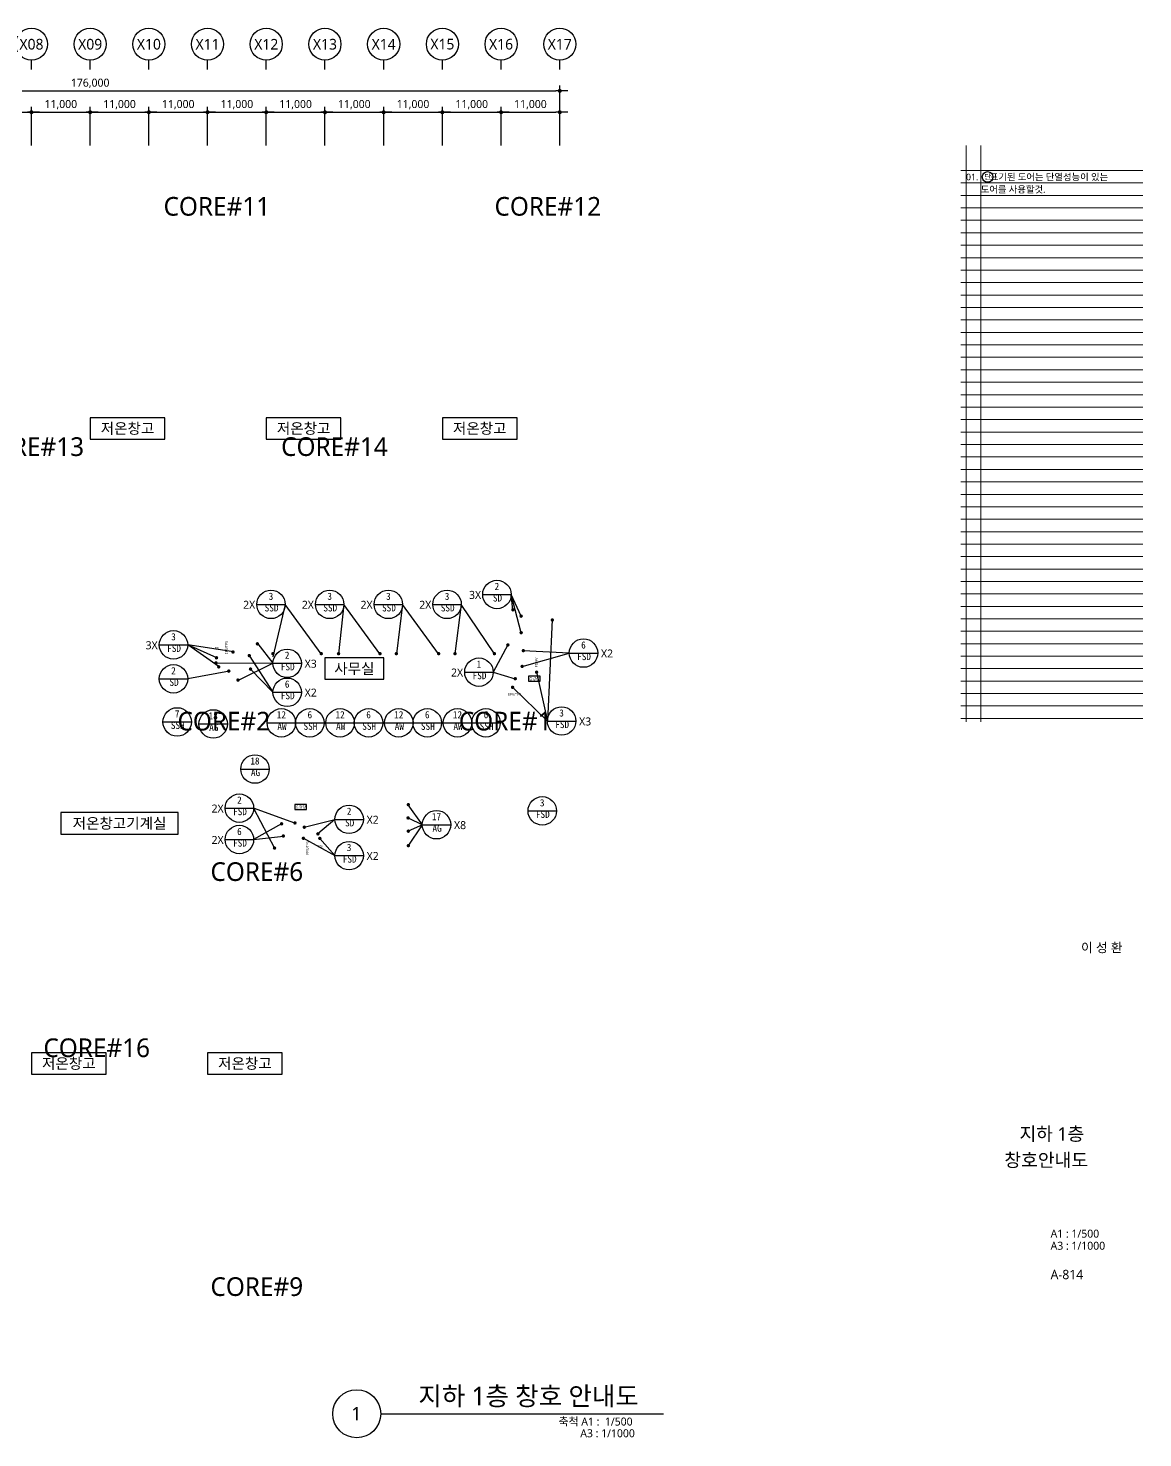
# Model space of a CAD drawing. Header units: millimetres. Extents: x 3479419 to 5579419, y 522746 to 3162891.
# Drawn here: x 4942497 to 5151369, y 1116746 to 1380891 of the extents above; entities that cross this region are included whole.
import ezdxf
from ezdxf.enums import TextEntityAlignment as Align

# ---------------------------------------------------------------- set-up
doc = ezdxf.new("R2010")
doc.units = ezdxf.units.MM
doc.layers.get('Defpoints').update_dxf_attribs({"color": 140})
for name, color, linetype, lineweight in [('A-AXIS-BUBL', 7, 'Continuous', 25), ('A-BORD-TEXT', 3, 'Continuous', 25), ('A-DIMS', 7, 'Continuous', 25), ('A-MKXX-SYMB', 7, 'Continuous', 25), ('A-XXXX-SYMB', 7, 'Continuous', 25), ('A-XXXX-TXT1', 3, 'Continuous', 25), ('A-XXXX-TXT2', 3, 'Continuous', 25)]:
    doc.layers.add(name, color=color, linetype=linetype, lineweight=lineweight)
doc.layers.add('A-XXXX-NPLT', color=144, linetype='Continuous', lineweight=15, plot=False)
doc.layers.add('AA-SYMB', color=1, linetype='Continuous')
doc.styles.add('HY울릉도L', font='')
doc.styles.add('XR-평면도$0$맑은 고딕', font='malgun.ttf')
doc.styles.add('돋움', font='')
doc.styles.add('돋음', font='')
doc.styles.add('맑은 고딕', font='malgun.ttf')
doc.styles.add('맑은고딕', font='malgun.ttf')
doc.styles.get('HY울릉도L').set_extended_font_data('HYwulM')
doc.styles.get('돋움').set_extended_font_data('DotumChe')
doc.styles.get('돋음').set_extended_font_data('Dotum')
doc.dimstyles.new('CDIM', dxfattribs={"dimtxt": 3, "dimasz": 1.5, "dimexe": 2, "dimexo": 1, "dimgap": 1, "dimtad": 1, "dimdec": 0, "dimrnd": 0.5, "dimzin": 0, "dimdsep": 32, "dimlunit": 6, "dimtxsty": 'HY울릉도L', "dimblk1": '_CIDOT', "dimblk2": '_CIDOT', "dimsah": 1, "dimcen": 5.5, "dimclrd": 2, "dimclre": 2, "dimclrt": 7, "dimadec": 0, "dimazin": 0, "dimtfac": 1, "dimtdec": 0, "dimtix": 1, "dimtmove": 2, "dimatfit": 1, "dimldrblk": '_CIDOT', "dimfxl": 1, "dimtolj": 1, "dimtzin": 0, "dimlwd": -1, "dimarcsym": 0})

# ---------------------------------------------------------------- blocks, each defined once
blk = doc.blocks.new('_CIDOT')
at = {"color": 0, "linetype": 'ByBlock'}
blk.add_line((2, 0), (-1, 0), dxfattribs=at)
at = {"color": 0, "linetype": 'ByBlock', "const_width": 0.5}
blk.add_lwpolyline([(-0.25, 0, 1), (0.25, 0, 1)], format="xyb", close=True, dxfattribs=at)
blk = doc.blocks.new('*D33')
at = {"layer": 'A-DIMS', "lineweight": -2, "transparency": 16777216}
for p, q in [((192693, 255621), (192693, 262871)), ((203693, 255621), (203693, 262871))]:
    blk.add_line(p, q, dxfattribs=at)
at = {"layer": 'A-DIMS', "transparency": 16777216}
blk.add_line((193443, 261871), (202943, 261871), dxfattribs=at)
at = {"layer": 'Defpoints', "color": 0, "transparency": 16777216}
for p in [(203693, 261871), (192693, 255121), (203693, 255121)]:
    blk.add_point(p, dxfattribs=at)
at = {"layer": 'A-DIMS', "transparency": 16777216, "xscale": 750, "yscale": 750, "zscale": 750, "rotation": 180}
blk.add_blockref('_CIDOT', (192693, 261871), dxfattribs=at)
at = {"layer": 'A-DIMS', "transparency": 16777216, "xscale": 750, "yscale": 750, "zscale": 750}
blk.add_blockref('_CIDOT', (203693, 261871), dxfattribs=at)
at = {"layer": 'A-DIMS', "color": 3, "transparency": 16777216, "insert": (198193, 263275), "char_height": 1500, "attachment_point": 5, "style": '맑은고딕'}
blk.add_mtext('\\A1;11,000', dxfattribs=at)
blk = doc.blocks.new('*D34')
at = {"layer": 'A-DIMS', "lineweight": -2, "transparency": 16777216}
for p, q in [((203693, 255621), (203693, 262871)), ((214693, 255621), (214693, 262871))]:
    blk.add_line(p, q, dxfattribs=at)
at = {"layer": 'A-DIMS', "transparency": 16777216}
blk.add_line((204443, 261871), (213943, 261871), dxfattribs=at)
at = {"layer": 'Defpoints', "color": 0, "transparency": 16777216}
for p in [(214693, 261871), (203693, 255121), (214693, 255121)]:
    blk.add_point(p, dxfattribs=at)
at = {"layer": 'A-DIMS', "transparency": 16777216, "xscale": 750, "yscale": 750, "zscale": 750, "rotation": 180}
blk.add_blockref('_CIDOT', (203693, 261871), dxfattribs=at)
at = {"layer": 'A-DIMS', "transparency": 16777216, "xscale": 750, "yscale": 750, "zscale": 750}
blk.add_blockref('_CIDOT', (214693, 261871), dxfattribs=at)
at = {"layer": 'A-DIMS', "color": 3, "transparency": 16777216, "insert": (209193, 263275), "char_height": 1500, "attachment_point": 5, "style": '맑은고딕'}
blk.add_mtext('\\A1;11,000', dxfattribs=at)
blk = doc.blocks.new('*D35')
at = {"layer": 'A-DIMS', "lineweight": -2, "transparency": 16777216}
for p, q in [((214693, 255621), (214693, 262871)), ((225693, 255621), (225693, 262871))]:
    blk.add_line(p, q, dxfattribs=at)
at = {"layer": 'A-DIMS', "transparency": 16777216}
blk.add_line((215443, 261871), (224943, 261871), dxfattribs=at)
at = {"layer": 'Defpoints', "color": 0, "transparency": 16777216}
for p in [(225693, 261871), (214693, 255121), (225693, 255121)]:
    blk.add_point(p, dxfattribs=at)
at = {"layer": 'A-DIMS', "transparency": 16777216, "xscale": 750, "yscale": 750, "zscale": 750, "rotation": 180}
blk.add_blockref('_CIDOT', (214693, 261871), dxfattribs=at)
at = {"layer": 'A-DIMS', "transparency": 16777216, "xscale": 750, "yscale": 750, "zscale": 750}
blk.add_blockref('_CIDOT', (225693, 261871), dxfattribs=at)
at = {"layer": 'A-DIMS', "color": 3, "transparency": 16777216, "insert": (220193, 263275), "char_height": 1500, "attachment_point": 5, "style": '맑은고딕'}
blk.add_mtext('\\A1;11,000', dxfattribs=at)
blk = doc.blocks.new('*D36')
at = {"layer": 'A-DIMS', "lineweight": -2, "transparency": 16777216}
for p, q in [((225693, 255621), (225693, 262871)), ((236693, 255621), (236693, 262871))]:
    blk.add_line(p, q, dxfattribs=at)
at = {"layer": 'A-DIMS', "transparency": 16777216}
blk.add_line((226443, 261871), (235943, 261871), dxfattribs=at)
at = {"layer": 'Defpoints', "color": 0, "transparency": 16777216}
for p in [(236693, 261871), (225693, 255121), (236693, 255121)]:
    blk.add_point(p, dxfattribs=at)
at = {"layer": 'A-DIMS', "transparency": 16777216, "xscale": 750, "yscale": 750, "zscale": 750, "rotation": 180}
blk.add_blockref('_CIDOT', (225693, 261871), dxfattribs=at)
at = {"layer": 'A-DIMS', "transparency": 16777216, "xscale": 750, "yscale": 750, "zscale": 750}
blk.add_blockref('_CIDOT', (236693, 261871), dxfattribs=at)
at = {"layer": 'A-DIMS', "color": 3, "transparency": 16777216, "insert": (231193, 263275), "char_height": 1500, "attachment_point": 5, "style": '맑은고딕'}
blk.add_mtext('\\A1;11,000', dxfattribs=at)
blk = doc.blocks.new('*D37')
at = {"layer": 'A-DIMS', "lineweight": -2, "transparency": 16777216}
for p, q in [((236693, 255621), (236693, 262871)), ((247693, 255621), (247693, 262871))]:
    blk.add_line(p, q, dxfattribs=at)
at = {"layer": 'A-DIMS', "transparency": 16777216}
blk.add_line((237443, 261871), (246943, 261871), dxfattribs=at)
at = {"layer": 'Defpoints', "color": 0, "transparency": 16777216}
for p in [(247693, 261871), (236693, 255121), (247693, 255121)]:
    blk.add_point(p, dxfattribs=at)
at = {"layer": 'A-DIMS', "transparency": 16777216, "xscale": 750, "yscale": 750, "zscale": 750, "rotation": 180}
blk.add_blockref('_CIDOT', (236693, 261871), dxfattribs=at)
at = {"layer": 'A-DIMS', "transparency": 16777216, "xscale": 750, "yscale": 750, "zscale": 750}
blk.add_blockref('_CIDOT', (247693, 261871), dxfattribs=at)
at = {"layer": 'A-DIMS', "color": 3, "transparency": 16777216, "insert": (242193, 263275), "char_height": 1500, "attachment_point": 5, "style": '맑은고딕'}
blk.add_mtext('\\A1;11,000', dxfattribs=at)
blk = doc.blocks.new('*D38')
at = {"layer": 'A-DIMS', "lineweight": -2, "transparency": 16777216}
for p, q in [((247693, 255621), (247693, 262871)), ((258693, 255621), (258693, 262871))]:
    blk.add_line(p, q, dxfattribs=at)
at = {"layer": 'A-DIMS', "transparency": 16777216}
blk.add_line((248443, 261871), (257943, 261871), dxfattribs=at)
at = {"layer": 'Defpoints', "color": 0, "transparency": 16777216}
for p in [(258693, 261871), (247693, 255121), (258693, 255121)]:
    blk.add_point(p, dxfattribs=at)
at = {"layer": 'A-DIMS', "transparency": 16777216, "xscale": 750, "yscale": 750, "zscale": 750, "rotation": 180}
blk.add_blockref('_CIDOT', (247693, 261871), dxfattribs=at)
at = {"layer": 'A-DIMS', "transparency": 16777216, "xscale": 750, "yscale": 750, "zscale": 750}
blk.add_blockref('_CIDOT', (258693, 261871), dxfattribs=at)
at = {"layer": 'A-DIMS', "color": 3, "transparency": 16777216, "insert": (253193, 263275), "char_height": 1500, "attachment_point": 5, "style": '맑은고딕'}
blk.add_mtext('\\A1;11,000', dxfattribs=at)
blk = doc.blocks.new('*D39')
at = {"layer": 'A-DIMS', "lineweight": -2, "transparency": 16777216}
for p, q in [((258693, 255621), (258693, 262871)), ((269693, 255621), (269693, 262871))]:
    blk.add_line(p, q, dxfattribs=at)
at = {"layer": 'A-DIMS', "transparency": 16777216}
blk.add_line((259443, 261871), (268943, 261871), dxfattribs=at)
at = {"layer": 'Defpoints', "color": 0, "transparency": 16777216}
for p in [(269693, 261871), (258693, 255121), (269693, 255121)]:
    blk.add_point(p, dxfattribs=at)
at = {"layer": 'A-DIMS', "transparency": 16777216, "xscale": 750, "yscale": 750, "zscale": 750, "rotation": 180}
blk.add_blockref('_CIDOT', (258693, 261871), dxfattribs=at)
at = {"layer": 'A-DIMS', "transparency": 16777216, "xscale": 750, "yscale": 750, "zscale": 750}
blk.add_blockref('_CIDOT', (269693, 261871), dxfattribs=at)
at = {"layer": 'A-DIMS', "color": 3, "transparency": 16777216, "insert": (264193, 263275), "char_height": 1500, "attachment_point": 5, "style": '맑은고딕'}
blk.add_mtext('\\A1;11,000', dxfattribs=at)
blk = doc.blocks.new('*D40')
at = {"layer": 'A-DIMS', "lineweight": -2, "transparency": 16777216}
for p, q in [((269693, 255621), (269693, 262871)), ((280693, 255621), (280693, 262871))]:
    blk.add_line(p, q, dxfattribs=at)
at = {"layer": 'A-DIMS', "transparency": 16777216}
blk.add_line((270443, 261871), (279943, 261871), dxfattribs=at)
at = {"layer": 'Defpoints', "color": 0, "transparency": 16777216}
for p in [(280693, 261871), (269693, 255121), (280693, 255121)]:
    blk.add_point(p, dxfattribs=at)
at = {"layer": 'A-DIMS', "transparency": 16777216, "xscale": 750, "yscale": 750, "zscale": 750, "rotation": 180}
blk.add_blockref('_CIDOT', (269693, 261871), dxfattribs=at)
at = {"layer": 'A-DIMS', "transparency": 16777216, "xscale": 750, "yscale": 750, "zscale": 750}
blk.add_blockref('_CIDOT', (280693, 261871), dxfattribs=at)
at = {"layer": 'A-DIMS', "color": 3, "transparency": 16777216, "insert": (275193, 263275), "char_height": 1500, "attachment_point": 5, "style": '맑은고딕'}
blk.add_mtext('\\A1;11,000', dxfattribs=at)
blk = doc.blocks.new('*D41')
at = {"layer": 'A-DIMS', "lineweight": -2, "transparency": 16777216}
for p, q in [((280693, 255621), (280693, 262871)), ((291693, 255621), (291693, 262871))]:
    blk.add_line(p, q, dxfattribs=at)
at = {"layer": 'A-DIMS', "transparency": 16777216}
blk.add_line((281443, 261871), (290943, 261871), dxfattribs=at)
at = {"layer": 'Defpoints', "color": 0, "transparency": 16777216}
for p in [(291693, 261871), (280693, 255121), (291693, 255121)]:
    blk.add_point(p, dxfattribs=at)
at = {"layer": 'A-DIMS', "transparency": 16777216, "xscale": 750, "yscale": 750, "zscale": 750, "rotation": 180}
blk.add_blockref('_CIDOT', (280693, 261871), dxfattribs=at)
at = {"layer": 'A-DIMS', "transparency": 16777216, "xscale": 750, "yscale": 750, "zscale": 750}
blk.add_blockref('_CIDOT', (291693, 261871), dxfattribs=at)
at = {"layer": 'A-DIMS', "color": 3, "transparency": 16777216, "insert": (286193, 263275), "char_height": 1500, "attachment_point": 5, "style": '맑은고딕'}
blk.add_mtext('\\A1;11,000', dxfattribs=at)
blk = doc.blocks.new('*D42')
at = {"layer": 'A-DIMS', "lineweight": -2, "transparency": 16777216}
for p, q in [((126693, 255621), (126693, 266871)), ((302693, 255621), (302693, 266871))]:
    blk.add_line(p, q, dxfattribs=at)
at = {"layer": 'A-DIMS', "transparency": 16777216}
blk.add_line((127443, 265871), (301943, 265871), dxfattribs=at)
at = {"layer": 'Defpoints', "color": 0, "transparency": 16777216}
for p in [(302693, 265871), (126693, 255121), (302693, 255121)]:
    blk.add_point(p, dxfattribs=at)
at = {"layer": 'A-DIMS', "transparency": 16777216, "xscale": 750, "yscale": 750, "zscale": 750, "rotation": 180}
blk.add_blockref('_CIDOT', (126693, 265871), dxfattribs=at)
at = {"layer": 'A-DIMS', "transparency": 16777216, "xscale": 750, "yscale": 750, "zscale": 750}
blk.add_blockref('_CIDOT', (302693, 265871), dxfattribs=at)
at = {"layer": 'A-DIMS', "color": 3, "transparency": 16777216, "insert": (214693, 267275), "char_height": 1500, "attachment_point": 5, "style": '맑은고딕'}
blk.add_mtext('\\A1;176,000', dxfattribs=at)
blk = doc.blocks.new('*D43')
at = {"layer": 'A-DIMS', "lineweight": -2, "transparency": 16777216}
for p, q in [((291693, 255621), (291693, 262871)), ((302693, 255621), (302693, 262871))]:
    blk.add_line(p, q, dxfattribs=at)
at = {"layer": 'A-DIMS', "transparency": 16777216}
blk.add_line((292443, 261871), (301943, 261871), dxfattribs=at)
at = {"layer": 'Defpoints', "color": 0, "transparency": 16777216}
for p in [(302693, 261871), (291693, 255121), (302693, 255121)]:
    blk.add_point(p, dxfattribs=at)
at = {"layer": 'A-DIMS', "transparency": 16777216, "xscale": 750, "yscale": 750, "zscale": 750, "rotation": 180}
blk.add_blockref('_CIDOT', (291693, 261871), dxfattribs=at)
at = {"layer": 'A-DIMS', "transparency": 16777216, "xscale": 750, "yscale": 750, "zscale": 750}
blk.add_blockref('_CIDOT', (302693, 261871), dxfattribs=at)
at = {"layer": 'A-DIMS', "color": 3, "transparency": 16777216, "insert": (297193, 263275), "char_height": 1500, "attachment_point": 5, "style": '맑은고딕'}
blk.add_mtext('\\A1;11,000', dxfattribs=at)
blk = doc.blocks.new('글_냉동창고기계실')
at = {"layer": 'A-XXXX-TXT2', "color": 0}
blk.add_lwpolyline([(-11000, -2000), (11000, -2000), (11000, 2000), (-11000, 2000)], close=True, dxfattribs=at)
at = {"layer": 'A-XXXX-TXT2', "style": '맑은고딕'}
blk.add_text('저온창고기계실', height=2000, dxfattribs=at).set_placement((0, 0), align=Align.MIDDLE_CENTER)
blk = doc.blocks.new('글_저온창고')
at = {"layer": 'A-XXXX-TXT2', "color": 0}
blk.add_lwpolyline([(-7000, -2000), (7000, -2000), (7000, 2000), (-7000, 2000)], close=True, dxfattribs=at)
at = {"layer": 'A-XXXX-TXT2', "style": '맑은고딕'}
blk.add_text('저온창고', height=2000, dxfattribs=at).set_placement((0, 0), align=Align.MIDDLE_CENTER)
blk = doc.blocks.new('글_승강장')
at = {"layer": 'A-XXXX-TXT2', "color": 0, "ltscale": 100}
blk.add_lwpolyline([(-1100, 450), (-1100, -450), (1100, -450), (1100, 450)], close=True, dxfattribs=at)
at = {"layer": 'A-XXXX-TXT2', "ltscale": 100, "style": 'XR-평면도$0$맑은 고딕'}
blk.add_text('승강장', height=500, dxfattribs=at).set_placement((0, 0), align=Align.MIDDLE_CENTER)
blk = doc.blocks.new('글_사무실')
at = {"layer": 'A-XXXX-TXT2', "color": 0}
blk.add_lwpolyline([(-5500, -2000), (5500, -2000), (5500, 2000), (-5500, 2000)], close=True, dxfattribs=at)
at = {"layer": 'A-XXXX-TXT2', "style": '맑은고딕'}
blk.add_text('사무실', height=2000, dxfattribs=at).set_placement((0, 0), align=Align.MIDDLE_CENTER)
blk = doc.blocks.new('WINSYMBOL-flat-1')
at = {"layer": 'AA-SYMB', "color": 3}
blk.add_line((-1440, 0), (1440, 0), dxfattribs=at)
blk.add_circle((0, 0), 1440, dxfattribs=at)
at = {"layer": 'AA-SYMB', "style": '돋음'}
blk.add_attdef('0', text='', height=720, dxfattribs=at).set_placement((0, 246), align=Align.CENTER)
at = {"layer": 'AA-SYMB', "style": '돋음', "width": 0.95}
blk.add_attdef('FSD', text='', height=720, dxfattribs=at).set_placement((59, -927), align=Align.CENTER)
blk = doc.blocks.new('A$C425F3A2A')
at = {"layer": 'Defpoints', "style": '맑은고딕'}
for s, p in [('CORE#10', (181217, 241440)), ('CORE#11', (248418, 241440)), ('CORE#12', (310438, 241440)), ('CORE#13', (213551, 196412)), ('CORE#14', (270451, 196412)), ('CORE#3', (185932, 144972)), ('CORE#2', (248418, 144972)), ('CORE#1', (301154, 144972)), ('CORE#4', (130605, 116772)), ('CORE#5', (201868, 116772)), ('CORE#6', (254604, 116772)), ('CORE#15', (166357, 83662)), ('CORE#16', (225905, 83762)), ('CORE#7', (138234, 39007)), ('CORE#8', (201868, 39007)), ('CORE#9', (254604, 39007))]:
    blk.add_text(s, height=3500, dxfattribs=at).set_placement(p, align=Align.BOTTOM_RIGHT)
blk = doc.blocks.new('NOTE(220317)')
at = {"layer": 'A-XXXX-NPLT'}
for p, q in [((1010650, 179733), (1010650, 175413)), ((1010760, 179733), (1010760, 175413)), ((1010610, 179546), (1011975, 179546)), ((1010610, 179453), (1011975, 179453)), ((1010610, 179359), (1011975, 179359)), ((1010610, 179266), (1011975, 179266)), ((1010610, 179173), (1011975, 179173)), ((1010610, 179079), (1011975, 179079)), ((1010610, 178986), (1011975, 178986)), ((1010610, 178893), (1011975, 178893)), ((1010610, 178799), (1011975, 178799)), ((1010610, 178706), (1011975, 178706)), ((1010610, 178613), (1011975, 178613)), ((1010610, 178519), (1011975, 178519)), ((1010610, 178426), (1011975, 178426)), ((1010610, 178333), (1011975, 178333)), ((1010610, 178239), (1011975, 178239)), ((1010610, 178146), (1011975, 178146)), ((1010610, 178053), (1011975, 178053)), ((1010610, 177959), (1011975, 177959)), ((1010610, 177866), (1011975, 177866)), ((1010610, 177773), (1011975, 177773)), ((1010610, 177679), (1011975, 177679)), ((1010610, 177586), (1011975, 177586)), ((1010610, 177493), (1011975, 177493)), ((1010610, 177399), (1011975, 177399)), ((1010610, 177306), (1011975, 177306)), ((1010610, 177213), (1011975, 177213)), ((1010610, 177119), (1011975, 177119)), ((1010610, 177026), (1011975, 177026)), ((1010610, 176933), (1011975, 176933)), ((1010610, 176839), (1011975, 176839)), ((1010610, 176746), (1011975, 176746)), ((1010610, 176653), (1011975, 176653)), ((1010610, 176559), (1011975, 176559)), ((1010610, 176466), (1011975, 176466)), ((1010610, 176373), (1011975, 176373)), ((1010610, 176279), (1011975, 176279)), ((1010610, 176186), (1011975, 176186)), ((1010610, 176093), (1011975, 176093)), ((1010610, 175999), (1011975, 175999)), ((1010610, 175906), (1011975, 175906)), ((1010610, 175813), (1011975, 175813)), ((1010610, 175719), (1011975, 175719)), ((1010610, 175626), (1011975, 175626)), ((1010610, 175533), (1011975, 175533)), ((1010610, 175439), (1011975, 175439))]:
    blk.add_line(p, q, dxfattribs=at)
blk = doc.blocks.new('단')
at = {"layer": 'A-XXXX-SYMB'}
blk.add_circle((0, 0), 500, dxfattribs=at)
at = {"layer": 'A-XXXX-TXT2', "ltscale": 100, "style": '맑은 고딕'}
blk.add_text('단', height=500, dxfattribs=at).set_placement((0, 0), align=Align.MIDDLE_CENTER)
blk = doc.blocks.new('NOTE_평면도')
at = {"layer": 'A-MKXX-SYMB', "xscale": 0.04, "yscale": 0.04, "zscale": 0.04}
blk.add_blockref('단', (7657.5, 4994.8), dxfattribs=at)
at = {"layer": 'A-XXXX-TXT2', "style": '맑은 고딕'}
for s, p in [('01.', (7576.5, 4994.8)), ('    표기된 도어는 단열성능이 있는', (7631.5, 4994.8)), ('도어를 사용할것.', (7631.5, 4948.1))]:
    blk.add_text(s, height=25, dxfattribs=at).set_placement(p, align=Align.MIDDLE_LEFT)
blk = doc.blocks.new('DIM(210222)')
for p, q in [((203693, 269870.6), (203693, 271620.6)), ((214693, 269870.6), (214693, 271620.6)), ((225693, 269870.6), (225693, 271620.6)), ((236693, 269870.6), (236693, 271620.6)), ((247693, 269870.6), (247693, 271620.6)), ((258693, 269870.6), (258693, 271620.6)), ((269693, 269870.6), (269693, 271620.6)), ((280693, 269870.6), (280693, 271620.6)), ((291693, 269870.6), (291693, 271620.6)), ((302693, 269870.6), (302693, 271620.6))]:
    blk.add_line(p, q)
at = {"layer": 'A-AXIS-BUBL', "ltscale": 0.2}
for centre in [(203693, 274620.6), (214693, 274620.6), (225693, 274620.6), (236693, 274620.6), (247693, 274620.6), (258693, 274620.6), (269693, 274620.6), (280693, 274620.6), (291693, 274620.6), (302693, 274620.6)]:
    blk.add_circle(centre, 3000, dxfattribs=at)
at = {"layer": 'A-XXXX-TXT2', "ltscale": 0.2, "style": '맑은고딕'}
for s, p in [('X08', (203693, 274620.6)), ('X09', (214693, 274620.6)), ('X10', (225693, 274620.6)), ('X11', (236693, 274620.6)), ('X12', (247693, 274620.6)), ('X13', (258693, 274620.6)), ('X14', (269693, 274620.6)), ('X15', (280693, 274620.6)), ('X16', (291693, 274620.6)), ('X17', (302693, 274620.6))]:
    blk.add_text(s, height=2000, dxfattribs=at).set_placement(p, align=Align.MIDDLE)
at = {"layer": 'A-DIMS'}
for p1, p2, distance, picture, middle in [((126693, 255120.6), (302693, 255120.6), 10750, '*D42', (214693, 267275.5)), ((192693, 255120.6), (203693, 255120.6), 6750, '*D33', (198193, 263275.5)), ((203693, 255120.6), (214693, 255120.6), 6750, '*D34', (209193, 263275.5)), ((214693, 255120.6), (225693, 255120.6), 6750, '*D35', (220193, 263275.5)), ((225693, 255120.6), (236693, 255120.6), 6750, '*D36', (231193, 263275.5)), ((236693, 255120.6), (247693, 255120.6), 6750, '*D37', (242193, 263275.5)), ((247693, 255120.6), (258693, 255120.6), 6750, '*D38', (253193, 263275.5)), ((258693, 255120.6), (269693, 255120.6), 6750, '*D39', (264193, 263275.5)), ((269693, 255120.6), (280693, 255120.6), 6750, '*D40', (275193, 263275.5)), ((280693, 255120.6), (291693, 255120.6), 6750, '*D41', (286193, 263275.5)), ((291693, 255120.6), (302693, 255120.6), 6750, '*D43', (297193, 263275.5))]:
    dim = blk.add_aligned_dim(p1=p1, p2=p2, distance=distance, dimstyle='CDIM', override={"dimscale": 500, "dimtxsty": '맑은고딕', "dimclrd": 256, "dimclre": 256, "dimclrt": 3}, dxfattribs=at)
    dim.commit()
    dim.dimension.update_dxf_attribs({"geometry": picture, "text_midpoint": middle})

msp = doc.modelspace()

# ---------------------------------------------------------------- hatches: boundary and pattern name
at = {"layer": 'A-MKXX-SYMB'}
h = msp.add_hatch(color=256, dxfattribs=at)
edge = h.paths.add_edge_path()
edge.add_arc((5033335.7, 1271902.3), 333.3, 0, 360)
h = msp.add_hatch(color=256, dxfattribs=at)
edge = h.paths.add_edge_path()
edge.add_arc((5034872.7, 1270717.3), 333.3, 0, 360)
h = msp.add_hatch(color=256, dxfattribs=at)
edge = h.paths.add_edge_path()
edge.add_arc((5034872.7, 1267617.3), 333.3, 0, 360)
h = msp.add_hatch(color=256, dxfattribs=at)
edge = h.paths.add_edge_path()
edge.add_arc((5040711.8, 1270001.2), 333.3, 0, 360)
h = msp.add_hatch(color=256, dxfattribs=at)
edge = h.paths.add_edge_path()
edge.add_arc((4985445, 1265523.8), 333.3, 0, 360)
h = msp.add_hatch(color=256, dxfattribs=at)
edge = h.paths.add_edge_path()
edge.add_arc((5032386.4, 1265321.2), 333.3, 0, 360)
h = msp.add_hatch(color=256, dxfattribs=at)
edge = h.paths.add_edge_path()
edge.add_arc((4977782.5, 1262909.2), 333.3, 0, 360)
h = msp.add_hatch(color=256, dxfattribs=at)
edge = h.paths.add_edge_path()
edge.add_arc((4980885.8, 1264001.8), 333.3, 0, 360)
h = msp.add_hatch(color=256, dxfattribs=at)
edge = h.paths.add_edge_path()
edge.add_arc((4983920.7, 1263323.8), 333.3, 0, 360)
h = msp.add_hatch(color=256, dxfattribs=at)
edge = h.paths.add_edge_path()
edge.add_arc((4988355.2, 1263680.2), 333.3, 0, 360)
h = msp.add_hatch(color=256, dxfattribs=at)
edge = h.paths.add_edge_path()
edge.add_arc((4997415.9, 1263680.2), 333.3, 0, 360)
h = msp.add_hatch(color=256, dxfattribs=at)
edge = h.paths.add_edge_path()
edge.add_arc((5000653.3, 1263680.2), 333.3, 0, 360)
h = msp.add_hatch(color=256, dxfattribs=at)
edge = h.paths.add_edge_path()
edge.add_arc((5008415.9, 1263680.2), 333.3, 0, 360)
h = msp.add_hatch(color=256, dxfattribs=at)
edge = h.paths.add_edge_path()
edge.add_arc((5011491.1, 1263680.2), 333.3, 0, 360)
h = msp.add_hatch(color=256, dxfattribs=at)
edge = h.paths.add_edge_path()
edge.add_arc((5019415.9, 1263680.2), 333.3, 0, 360)
h = msp.add_hatch(color=256, dxfattribs=at)
edge = h.paths.add_edge_path()
edge.add_arc((5022474.6, 1263680.2), 333.3, 0, 360)
h = msp.add_hatch(color=256, dxfattribs=at)
edge = h.paths.add_edge_path()
edge.add_arc((5029868.3, 1263680.2), 333.3, 0, 360)
h = msp.add_hatch(color=256, dxfattribs=at)
edge = h.paths.add_edge_path()
edge.add_arc((5035279.3, 1264243.7), 333.3, 0, 360)
h = msp.add_hatch(color=256, dxfattribs=at)
edge = h.paths.add_edge_path()
edge.add_arc((4977682.5, 1261954.8), 333.3, 0, 360)
h = msp.add_hatch(color=256, dxfattribs=at)
edge = h.paths.add_edge_path()
edge.add_arc((4978198.3, 1261208.1), 333.3, 0, 360)
h = msp.add_hatch(color=256, dxfattribs=at)
edge = h.paths.add_edge_path()
edge.add_arc((4980085.7, 1260417.3), 333.3, 0, 360)
h = msp.add_hatch(color=256, dxfattribs=at)
edge = h.paths.add_edge_path()
edge.add_arc((4984162.9, 1260792.9), 333.3, 0, 360)
h = msp.add_hatch(color=256, dxfattribs=at)
edge = h.paths.add_edge_path()
edge.add_arc((5035064.3, 1261308.7), 333.3, 0, 360)
h = msp.add_hatch(color=256, dxfattribs=at)
edge = h.paths.add_edge_path()
edge.add_arc((5037769.9, 1260210.4), 333.3, 0, 360)
h = msp.add_hatch(color=256, dxfattribs=at)
edge = h.paths.add_edge_path()
edge.add_arc((4981813.6, 1258736.8), 333.3, 0, 360)
h = msp.add_hatch(color=256, dxfattribs=at)
edge = h.paths.add_edge_path()
edge.add_arc((5033268.5, 1257382.7), 333.3, 0, 360)
h = msp.add_hatch(color=256, dxfattribs=at)
edge = h.paths.add_edge_path()
edge.add_arc((5033775.5, 1258986.9), 333.3, 0, 360)
h = msp.add_hatch(color=256, dxfattribs=at)
edge = h.paths.add_edge_path()
edge.add_arc((5013730.4, 1235378.2), 333.3, 270, 630, ccw=False)
h = msp.add_hatch(color=256, dxfattribs=at)
edge = h.paths.add_edge_path()
edge.add_arc((4989983.5, 1231806.5), 333.3, 0, 360)
h = msp.add_hatch(color=256, dxfattribs=at)
edge = h.paths.add_edge_path()
edge.add_arc((4992484.1, 1231964.9), 333.3, 0, 360)
h = msp.add_hatch(color=256, dxfattribs=at)
edge = h.paths.add_edge_path()
edge.add_arc((4994237.8, 1231166.6), 333.3, 0, 360)
h = msp.add_hatch(color=256, dxfattribs=at)
edge = h.paths.add_edge_path()
edge.add_arc((5013680.4, 1232903.2), 333.3, 270, 630, ccw=False)
h = msp.add_hatch(color=256, dxfattribs=at)
edge = h.paths.add_edge_path()
edge.add_arc((4990309.3, 1229508.7), 333.3, 0, 360)
h = msp.add_hatch(color=256, dxfattribs=at)
edge = h.paths.add_edge_path()
edge.add_arc((4994063.6, 1229092.2), 333.3, 0, 360, ccw=False)
h = msp.add_hatch(color=256, dxfattribs=at)
edge = h.paths.add_edge_path()
edge.add_arc((4996782.9, 1229917.3), 333.3, 0, 360)
h = msp.add_hatch(color=256, dxfattribs=at)
edge = h.paths.add_edge_path()
edge.add_arc((4997149.1, 1229072), 333.3, 0, 360, ccw=False)
h = msp.add_hatch(color=256, dxfattribs=at)
edge = h.paths.add_edge_path()
edge.add_arc((5013730.4, 1230428.2), 333.3, 270, 630, ccw=False)
h = msp.add_hatch(color=256, dxfattribs=at)
edge = h.paths.add_edge_path()
edge.add_arc((4988664.3, 1227258.7), 333.3, 0, 360)
h = msp.add_hatch(color=256, dxfattribs=at)
edge = h.paths.add_edge_path()
edge.add_arc((5013730.4, 1227702.6), 333.3, 270, 630, ccw=False)

# ---------------------------------------------------------------- linework, layer by layer
for p, q in [((5016368.5, 1231628.2), (5013680.4, 1235378.2)), ((5013680.4, 1232903.2), (5016368.5, 1231628.2)), ((5013680.4, 1227628.2), (5016368.5, 1231628.2)), ((5016368.5, 1231628.2), (5013680.4, 1230428.2))]:
    msp.add_line(p, q)
at = {"layer": 'A-XXXX-SYMB'}
for p, q in [((5033335.7, 1271902.3), (5032998.3, 1274768.3)), ((5034872.7, 1270717.3), (5032998.3, 1274768.3)), ((5034872.7, 1267617.3), (5032998.3, 1274768.3)), ((4990662.5, 1272913), (4988355.2, 1263089.1)), ((4997415.9, 1263680.2), (4990662.5, 1272913)), ((5001662.5, 1272913), (5000653.3, 1263680.2)), ((5008415.9, 1263680.2), (5001662.5, 1272913)), ((5012662.5, 1272913), (5011491.1, 1263680.2)), ((5019415.9, 1263680.2), (5012662.5, 1272913)), ((5023662.5, 1272913), (5022474.6, 1263680.2)), ((5029868.3, 1263680.2), (5023662.5, 1272913)), ((5040711.8, 1270001.2), (5039785, 1251057)), ((4981000.2, 1264001.8), (4972390, 1265332)), ((4977846, 1262909.2), (4972390, 1265332)), ((4978261.8, 1261208.1), (4972390, 1265332)), ((4985559.3, 1265523.8), (4988359.5, 1261877.6)), ((4983914.3, 1263323.8), (4988359.5, 1256457.3)), ((4980200, 1260417.3), (4972390, 1258965.3)), ((4977796.8, 1261954.8), (4988359.5, 1261877.6)), ((4981927.9, 1258736.8), (4988359.5, 1261877.6)), ((4984156.5, 1260792.9), (4988359.5, 1256457.3)), ((5008561.7, 1121245.9), (5061546.9, 1121245.9))]:
    msp.add_line(p, q, dxfattribs=at)
for points in [[(5032386.4, 1265321.2), (5029627.5, 1260216.4), (5033775.5, 1258986.9)], [(5035064.3, 1261308.7), (5043885.8, 1263792.2), (5035279.3, 1264243.7)], [(5037769.9, 1260210.4), (5039785, 1251057), (5033268.5, 1257382.7)], [(4992478.5, 1231892.5), (4984745.9, 1234732.9), (4988664.3, 1227258.7)], [(4989983.5, 1231806.5), (4984745.9, 1228852.4), (4990309.3, 1229508.7)], [(4994237.8, 1231166.6), (4999969, 1232635.3), (4996782.9, 1229917.3)], [(4994063.6, 1229092.2), (4999969, 1225838.7), (4997149.1, 1229072)]]:
    msp.add_lwpolyline(points, dxfattribs=at)
msp.add_circle((5004061.7, 1121245.9), 4500, dxfattribs=at)

# ---------------------------------------------------------------- block references
for name, p in [('DIM(210222)', (4739418.8, 1103270.6)), ('글_저온창고', (4961111.8, 1305891.2)), ('글_저온창고', (4994111.8, 1305891.2)), ('글_저온창고', (5027111.8, 1305891.2)), ('글_사무실', (5003611.8, 1260891.2)), ('글_승강장', (5037336.8, 1258991.2)), ('글_냉동창고기계실', (4959611.8, 1231891.2)), ('글_승강장', (4993557.8, 1234954)), ('글_저온창고', (4950111.8, 1186891.2)), ('글_저온창고', (4983111.8, 1186891.2))]:
    msp.add_blockref(name, p)
for name, p, xscale, yscale, zscale in [('NOTE(220317)', (-20148001.6, -3134435.1), 25, 25, 25), ('NOTE_평면도', (4739418.8, 1103270.6), 50, 50, 50)]:
    msp.add_blockref(name, p, dxfattribs=dict(xscale=xscale, yscale=yscale, zscale=zscale))
ref = msp.add_blockref('WINSYMBOL-flat-1', (5030331.6, 1274768.3), dxfattribs=dict(xscale=1.851851851790402, yscale=1.851851851790402, zscale=1.851851851790402))
ref.add_attrib('0', '2', dxfattribs={"layer": 'AA-SYMB', "color": 3, "height": 1333.3, "style": '돋움'}).set_placement((5030331.6, 1275224), align=Align.BOTTOM_CENTER)
ref.add_attrib('FSD', 'SD', dxfattribs={"layer": 'AA-SYMB', "color": 3, "height": 1333.33, "style": '돋움'}).set_placement((5030440, 1273051.6), align=Align.BOTTOM_CENTER)
ref = msp.add_blockref('WINSYMBOL-flat-1', (4987995.8, 1272913), dxfattribs=dict(xscale=1.851851851790402, yscale=1.851851851790402, zscale=1.851851851790402))
ref.add_attrib('0', '3', dxfattribs={"layer": 'AA-SYMB', "color": 3, "height": 1333.3, "style": '돋움'}).set_placement((4987995.8, 1273368.6), align=Align.BOTTOM_CENTER)
ref.add_attrib('FSD', 'SSD', dxfattribs={"layer": 'AA-SYMB', "color": 3, "height": 1333.33, "style": '돋움'}).set_placement((4988104.3, 1271196.2), align=Align.BOTTOM_CENTER)
ref = msp.add_blockref('WINSYMBOL-flat-1', (4998995.8, 1272913), dxfattribs=dict(xscale=1.851851851790402, yscale=1.851851851790402, zscale=1.851851851790402))
ref.add_attrib('0', '3', dxfattribs={"layer": 'AA-SYMB', "color": 3, "height": 1333.3, "style": '돋움'}).set_placement((4998995.8, 1273368.6), align=Align.BOTTOM_CENTER)
ref.add_attrib('FSD', 'SSD', dxfattribs={"layer": 'AA-SYMB', "color": 3, "height": 1333.33, "style": '돋움'}).set_placement((4999104.3, 1271196.2), align=Align.BOTTOM_CENTER)
ref = msp.add_blockref('WINSYMBOL-flat-1', (5009995.8, 1272913), dxfattribs=dict(xscale=1.851851851790402, yscale=1.851851851790402, zscale=1.851851851790402))
ref.add_attrib('0', '3', dxfattribs={"layer": 'AA-SYMB', "color": 3, "height": 1333.3, "style": '돋움'}).set_placement((5009995.8, 1273368.6), align=Align.BOTTOM_CENTER)
ref.add_attrib('FSD', 'SSD', dxfattribs={"layer": 'AA-SYMB', "color": 3, "height": 1333.33, "style": '돋움'}).set_placement((5010104.3, 1271196.2), align=Align.BOTTOM_CENTER)
ref = msp.add_blockref('WINSYMBOL-flat-1', (5020995.8, 1272913), dxfattribs=dict(xscale=1.851851851790402, yscale=1.851851851790402, zscale=1.851851851790402))
ref.add_attrib('0', '3', dxfattribs={"layer": 'AA-SYMB', "color": 3, "height": 1333.3, "style": '돋움'}).set_placement((5020995.8, 1273368.6), align=Align.BOTTOM_CENTER)
ref.add_attrib('FSD', 'SSD', dxfattribs={"layer": 'AA-SYMB', "color": 3, "height": 1333.33, "style": '돋움'}).set_placement((5021104.3, 1271196.2), align=Align.BOTTOM_CENTER)
ref = msp.add_blockref('WINSYMBOL-flat-1', (4969723.3, 1265332), dxfattribs=dict(xscale=1.851851851790402, yscale=1.851851851790402, zscale=1.851851851790402))
ref.add_attrib('0', '3', dxfattribs={"layer": 'AA-SYMB', "color": 3, "height": 1333.3, "style": '돋움'}).set_placement((4969723.3, 1265787.6), align=Align.BOTTOM_CENTER)
ref.add_attrib('FSD', 'FSD', dxfattribs={"layer": 'AA-SYMB', "color": 3, "height": 1333.33, "style": '돋움'}).set_placement((4969831.8, 1263615.2), align=Align.BOTTOM_CENTER)
ref = msp.add_blockref('WINSYMBOL-flat-1', (5046552.5, 1263792.2), dxfattribs=dict(xscale=1.851851851790402, yscale=1.851851851790402, zscale=1.851851851790402))
ref.add_attrib('0', '6', dxfattribs={"layer": 'AA-SYMB', "color": 3, "height": 1333.3, "style": '돋움'}).set_placement((5046552.5, 1264247.9), align=Align.BOTTOM_CENTER)
ref.add_attrib('FSD', 'FSD', dxfattribs={"layer": 'AA-SYMB', "color": 3, "height": 1333.33, "style": '돋움'}).set_placement((5046660.9, 1262075.5), align=Align.BOTTOM_CENTER)
ref = msp.add_blockref('WINSYMBOL-flat-1', (4991026.2, 1261877.6), dxfattribs=dict(xscale=1.851851851790402, yscale=1.851851851790402, zscale=1.851851851790402))
ref.add_attrib('0', '2', dxfattribs={"layer": 'AA-SYMB', "color": 3, "height": 1333.3, "style": '돋움'}).set_placement((4991026.2, 1262333.2), align=Align.BOTTOM_CENTER)
ref.add_attrib('FSD', 'FSD', dxfattribs={"layer": 'AA-SYMB', "color": 3, "height": 1333.33, "style": '돋움'}).set_placement((4991134.6, 1260160.8), align=Align.BOTTOM_CENTER)
ref = msp.add_blockref('WINSYMBOL-flat-1', (5026960.8, 1260216.4), dxfattribs=dict(xscale=1.851851851790402, yscale=1.851851851790402, zscale=1.851851851790402))
ref.add_attrib('0', '1', dxfattribs={"layer": 'AA-SYMB', "color": 3, "height": 1333.3, "style": '돋움'}).set_placement((5026960.8, 1260672), align=Align.BOTTOM_CENTER)
ref.add_attrib('FSD', 'FSD', dxfattribs={"layer": 'AA-SYMB', "color": 3, "height": 1333.33, "style": '돋움'}).set_placement((5027069.3, 1258499.6), align=Align.BOTTOM_CENTER)
ref = msp.add_blockref('WINSYMBOL-flat-1', (4969723.3, 1258965.3), dxfattribs=dict(xscale=1.851851851790402, yscale=1.851851851790402, zscale=1.851851851790402))
ref.add_attrib('0', '2', dxfattribs={"layer": 'AA-SYMB', "color": 3, "height": 1333.3, "style": '돋움'}).set_placement((4969723.3, 1259420.9), align=Align.BOTTOM_CENTER)
ref.add_attrib('FSD', 'SD', dxfattribs={"layer": 'AA-SYMB', "color": 3, "height": 1333.33, "style": '돋움'}).set_placement((4969831.8, 1257248.5), align=Align.BOTTOM_CENTER)
ref = msp.add_blockref('WINSYMBOL-flat-1', (4991026.2, 1256457.3), dxfattribs=dict(xscale=1.851851851790402, yscale=1.851851851790402, zscale=1.851851851790402))
ref.add_attrib('0', '6', dxfattribs={"layer": 'AA-SYMB', "color": 3, "height": 1333.3, "style": '돋움'}).set_placement((4991026.2, 1256912.9), align=Align.BOTTOM_CENTER)
ref.add_attrib('FSD', 'FSD', dxfattribs={"layer": 'AA-SYMB', "color": 3, "height": 1333.33, "style": '돋움'}).set_placement((4991134.6, 1254740.5), align=Align.BOTTOM_CENTER)
ref = msp.add_blockref('WINSYMBOL-flat-1', (4970414, 1250891.2), dxfattribs=dict(xscale=1.851851851790402, yscale=1.851851851790402, zscale=1.851851851790402))
ref.add_attrib('0', '7', dxfattribs={"layer": 'AA-SYMB', "color": 3, "height": 1333.3, "style": '돋움'}).set_placement((4970414, 1251346.8), align=Align.BOTTOM_CENTER)
ref.add_attrib('FSD', 'SSH', dxfattribs={"layer": 'AA-SYMB', "color": 3, "height": 1333.33, "style": '돋움'}).set_placement((4970522.4, 1249174.4), align=Align.BOTTOM_CENTER)
ref = msp.add_blockref('WINSYMBOL-flat-1', (4977169.3, 1250518.6), dxfattribs=dict(xscale=1.851851851790402, yscale=1.851851851790402, zscale=1.851851851790402))
ref.add_attrib('0', '18', dxfattribs={"layer": 'AA-SYMB', "color": 3, "height": 1333.33, "style": '돋움'}).set_placement((4977169.3, 1250974.2), align=Align.BOTTOM_CENTER)
ref.add_attrib('FSD', 'AG', dxfattribs={"layer": 'AA-SYMB', "color": 3, "height": 1333.33, "style": '돋움'}).set_placement((4977277.8, 1248801.8), align=Align.BOTTOM_CENTER)
ref = msp.add_blockref('WINSYMBOL-flat-1', (4989945.1, 1250724.6), dxfattribs=dict(xscale=1.851851851790402, yscale=1.851851851790402, zscale=1.851851851790402))
ref.add_attrib('0', '12', dxfattribs={"layer": 'AA-SYMB', "color": 3, "height": 1333.33, "style": '돋움'}).set_placement((4989945.1, 1251180.2), align=Align.BOTTOM_CENTER)
ref.add_attrib('FSD', 'AW', dxfattribs={"layer": 'AA-SYMB', "color": 3, "height": 1333.33, "style": '돋움'}).set_placement((4990053.6, 1249007.8), align=Align.BOTTOM_CENTER)
ref = msp.add_blockref('WINSYMBOL-flat-1', (4995278.5, 1250724.6), dxfattribs=dict(xscale=1.851851851790402, yscale=1.851851851790402, zscale=1.851851851790402))
ref.add_attrib('0', '6', dxfattribs={"layer": 'AA-SYMB', "color": 3, "height": 1333.3, "style": '돋움'}).set_placement((4995278.5, 1251180.2), align=Align.BOTTOM_CENTER)
ref.add_attrib('FSD', 'SSH', dxfattribs={"layer": 'AA-SYMB', "color": 3, "height": 1333.33, "style": '돋움'}).set_placement((4995386.9, 1249007.8), align=Align.BOTTOM_CENTER)
ref = msp.add_blockref('WINSYMBOL-flat-1', (5000945.1, 1250724.6), dxfattribs=dict(xscale=1.851851851790402, yscale=1.851851851790402, zscale=1.851851851790402))
ref.add_attrib('0', '12', dxfattribs={"layer": 'AA-SYMB', "color": 3, "height": 1333.33, "style": '돋움'}).set_placement((5000945.1, 1251180.2), align=Align.BOTTOM_CENTER)
ref.add_attrib('FSD', 'AW', dxfattribs={"layer": 'AA-SYMB', "color": 3, "height": 1333.33, "style": '돋움'}).set_placement((5001053.6, 1249007.8), align=Align.BOTTOM_CENTER)
ref = msp.add_blockref('WINSYMBOL-flat-1', (5006278.5, 1250724.6), dxfattribs=dict(xscale=1.851851851790402, yscale=1.851851851790402, zscale=1.851851851790402))
ref.add_attrib('0', '6', dxfattribs={"layer": 'AA-SYMB', "color": 3, "height": 1333.3, "style": '돋움'}).set_placement((5006278.5, 1251180.2), align=Align.BOTTOM_CENTER)
ref.add_attrib('FSD', 'SSH', dxfattribs={"layer": 'AA-SYMB', "color": 3, "height": 1333.33, "style": '돋움'}).set_placement((5006386.9, 1249007.8), align=Align.BOTTOM_CENTER)
ref = msp.add_blockref('WINSYMBOL-flat-1', (5011945.1, 1250724.6), dxfattribs=dict(xscale=1.851851851790402, yscale=1.851851851790402, zscale=1.851851851790402))
ref.add_attrib('0', '12', dxfattribs={"layer": 'AA-SYMB', "color": 3, "height": 1333.33, "style": '돋움'}).set_placement((5011945.1, 1251180.2), align=Align.BOTTOM_CENTER)
ref.add_attrib('FSD', 'AW', dxfattribs={"layer": 'AA-SYMB', "color": 3, "height": 1333.33, "style": '돋움'}).set_placement((5012053.6, 1249007.8), align=Align.BOTTOM_CENTER)
ref = msp.add_blockref('WINSYMBOL-flat-1', (5017278.5, 1250724.6), dxfattribs=dict(xscale=1.851851851790402, yscale=1.851851851790402, zscale=1.851851851790402))
ref.add_attrib('0', '6', dxfattribs={"layer": 'AA-SYMB', "color": 3, "height": 1333.3, "style": '돋움'}).set_placement((5017278.5, 1251180.2), align=Align.BOTTOM_CENTER)
ref.add_attrib('FSD', 'SSH', dxfattribs={"layer": 'AA-SYMB', "color": 3, "height": 1333.33, "style": '돋움'}).set_placement((5017386.9, 1249007.8), align=Align.BOTTOM_CENTER)
ref = msp.add_blockref('WINSYMBOL-flat-1', (5022945.1, 1250724.6), dxfattribs=dict(xscale=1.851851851790402, yscale=1.851851851790402, zscale=1.851851851790402))
ref.add_attrib('0', '12', dxfattribs={"layer": 'AA-SYMB', "color": 3, "height": 1333.33, "style": '돋움'}).set_placement((5022945.1, 1251180.2), align=Align.BOTTOM_CENTER)
ref.add_attrib('FSD', 'AW', dxfattribs={"layer": 'AA-SYMB', "color": 3, "height": 1333.33, "style": '돋움'}).set_placement((5023053.6, 1249007.8), align=Align.BOTTOM_CENTER)
ref = msp.add_blockref('WINSYMBOL-flat-1', (5028278.5, 1250724.6), dxfattribs=dict(xscale=1.851851851790402, yscale=1.851851851790402, zscale=1.851851851790402))
ref.add_attrib('0', '6', dxfattribs={"layer": 'AA-SYMB', "color": 3, "height": 1333.3, "style": '돋움'}).set_placement((5028278.5, 1251180.2), align=Align.BOTTOM_CENTER)
ref.add_attrib('FSD', 'SSH', dxfattribs={"layer": 'AA-SYMB', "color": 3, "height": 1333.33, "style": '돋움'}).set_placement((5028386.9, 1249007.8), align=Align.BOTTOM_CENTER)
ref = msp.add_blockref('WINSYMBOL-flat-1', (5042451.6, 1251057), dxfattribs=dict(xscale=1.851851851790402, yscale=1.851851851790402, zscale=1.851851851790402))
ref.add_attrib('0', '3', dxfattribs={"layer": 'AA-SYMB', "color": 3, "height": 1333.3, "style": '돋움'}).set_placement((5042451.6, 1251512.6), align=Align.BOTTOM_CENTER)
ref.add_attrib('FSD', 'FSD', dxfattribs={"layer": 'AA-SYMB', "color": 3, "height": 1333.33, "style": '돋움'}).set_placement((5042560.1, 1249340.2), align=Align.BOTTOM_CENTER)
ref = msp.add_blockref('WINSYMBOL-flat-1', (4984990, 1242057.9), dxfattribs=dict(xscale=1.851851851790402, yscale=1.851851851790402, zscale=1.851851851790402))
ref.add_attrib('0', '18', dxfattribs={"layer": 'AA-SYMB', "color": 3, "height": 1333.33, "style": '돋움'}).set_placement((4984990, 1242513.5), align=Align.BOTTOM_CENTER)
ref.add_attrib('FSD', 'AG', dxfattribs={"layer": 'AA-SYMB', "color": 3, "height": 1333.33, "style": '돋움'}).set_placement((4985098.5, 1240341.1), align=Align.BOTTOM_CENTER)
ref = msp.add_blockref('WINSYMBOL-flat-1', (4982079.2, 1234732.9), dxfattribs=dict(xscale=1.851851851790402, yscale=1.851851851790402, zscale=1.851851851790402))
ref.add_attrib('0', '2', dxfattribs={"layer": 'AA-SYMB', "color": 3, "height": 1333.3, "style": '돋움'}).set_placement((4982079.2, 1235188.5), align=Align.BOTTOM_CENTER)
ref.add_attrib('FSD', 'FSD', dxfattribs={"layer": 'AA-SYMB', "color": 3, "height": 1333.33, "style": '돋움'}).set_placement((4982187.7, 1233016.1), align=Align.BOTTOM_CENTER)
ref = msp.add_blockref('WINSYMBOL-flat-1', (5038825.3, 1234224.3), dxfattribs=dict(xscale=1.851851851790402, yscale=1.851851851790402, zscale=1.851851851790402))
ref.add_attrib('0', '3', dxfattribs={"layer": 'AA-SYMB', "color": 3, "height": 1333.3, "style": '돋움'}).set_placement((5038825.3, 1234680), align=Align.BOTTOM_CENTER)
ref.add_attrib('FSD', 'FSD', dxfattribs={"layer": 'AA-SYMB', "color": 3, "height": 1333.33, "style": '돋움'}).set_placement((5038933.7, 1232507.6), align=Align.BOTTOM_CENTER)
ref = msp.add_blockref('WINSYMBOL-flat-1', (5002635.7, 1232635.3), dxfattribs=dict(xscale=1.851851851790402, yscale=1.851851851790402, zscale=1.851851851790402))
ref.add_attrib('0', '2', dxfattribs={"layer": 'AA-SYMB', "color": 3, "height": 1333.3, "style": '돋움'}).set_placement((5002635.7, 1233090.9), align=Align.BOTTOM_CENTER)
ref.add_attrib('FSD', 'SD', dxfattribs={"layer": 'AA-SYMB', "color": 3, "height": 1333.33, "style": '돋움'}).set_placement((5002744.1, 1230918.5), align=Align.BOTTOM_CENTER)
ref = msp.add_blockref('WINSYMBOL-flat-1', (5019011.8, 1231628.2), dxfattribs=dict(xscale=1.851851851790402, yscale=1.851851851790402, zscale=1.851851851790402))
ref.add_attrib('0', '17', dxfattribs={"layer": 'AA-SYMB', "color": 3, "height": 1333.33, "style": '돋움'}).set_placement((5019011.8, 1232083.8), align=Align.BOTTOM_CENTER)
ref.add_attrib('FSD', 'AG', dxfattribs={"layer": 'AA-SYMB', "color": 3, "height": 1333.33, "style": '돋움'}).set_placement((5019120.2, 1229911.4), align=Align.BOTTOM_CENTER)
ref = msp.add_blockref('WINSYMBOL-flat-1', (4982079.2, 1228852.4), dxfattribs=dict(xscale=1.851851851790402, yscale=1.851851851790402, zscale=1.851851851790402))
ref.add_attrib('0', '6', dxfattribs={"layer": 'AA-SYMB', "color": 3, "height": 1333.3, "style": '돋움'}).set_placement((4982079.2, 1229308), align=Align.BOTTOM_CENTER)
ref.add_attrib('FSD', 'FSD', dxfattribs={"layer": 'AA-SYMB', "color": 3, "height": 1333.33, "style": '돋움'}).set_placement((4982187.7, 1227135.6), align=Align.BOTTOM_CENTER)
ref = msp.add_blockref('WINSYMBOL-flat-1', (5002635.7, 1225838.7), dxfattribs=dict(xscale=1.851851851790402, yscale=1.851851851790402, zscale=1.851851851790402))
ref.add_attrib('0', '3', dxfattribs={"layer": 'AA-SYMB', "color": 3, "height": 1333.3, "style": '돋움'}).set_placement((5002635.7, 1226294.3), align=Align.BOTTOM_CENTER)
ref.add_attrib('FSD', 'FSD', dxfattribs={"layer": 'AA-SYMB', "color": 3, "height": 1333.33, "style": '돋움'}).set_placement((5002744.1, 1224121.9), align=Align.BOTTOM_CENTER)
msp.add_blockref('A$C425F3A2A', (4739418.8, 1103270.6), dxfattribs=at)

# ---------------------------------------------------------------- texts
at = {"layer": 'A-BORD-TEXT', "style": '맑은고딕'}
msp.add_text('이 성 환', height=1750, dxfattribs=at).set_placement((5147561.5, 1207731.8), align=Align.RIGHT)
msp.add_text('지하 1층', height=2500, dxfattribs=at).set_placement((5134315.1, 1173703.6), align=Align.MIDDLE_CENTER)
for s, height, p in [('A1 : 1/500', 1500, (5134091.6, 1154255)), ('A3 : 1/1000', 1500, (5134091.6, 1151987.6)), ('A-814', 1750, (5134091.6, 1146469.4))]:
    msp.add_text(s, height=height, dxfattribs=at).set_placement(p)
at = {"layer": 'A-BORD-TEXT', "insert": (5125429.7, 1170039.7), "char_height": 2500, "width": 35688.812, "attachment_point": 1, "style": '맑은고딕'}
msp.add_mtext('창호안내도', dxfattribs=at)
at = {"layer": 'A-XXXX-TXT1', "style": '맑은고딕'}
msp.add_text('지하 1층 창호 안내도', height=3500, dxfattribs=at).set_placement((5056914.1, 1121766), align=Align.BOTTOM_RIGHT)
msp.add_text('1', height=2500, dxfattribs=at).set_placement((5004004, 1121299.3), align=Align.MIDDLE)
for s, p in [('축척 A1 :  1/500', (5055760.1, 1120538.3)), ('A3 : 1/1000', (5056181.9, 1118349.2))]:
    msp.add_text(s, height=1500, dxfattribs=at).set_placement(p, align=Align.TOP_RIGHT)
at = {"layer": 'A-XXXX-TXT2', "style": '맑은고딕'}
for s, p in [('2X', (4983907.3, 1272090.2)), ('2X', (4994907.3, 1272090.2)), ('2X', (5005907.3, 1272090.2)), ('2X', (5016907.3, 1272090.2)), ('3X', (5026243.1, 1273945.6)), ('3X', (4965634.8, 1264509.2)), ('X2', (5050963.7, 1262969.5)), ('X3', (4995437.3, 1261054.8)), ('2X', (5022872.3, 1259393.6)), ('X2', (4995437.3, 1255634.5)), ('X3', (5046862.8, 1250234.2)), ('2X', (4977990.7, 1233910.1)), ('X2', (5007046.9, 1231812.5)), ('X8', (5023423, 1230805.4)), ('2X', (4977990.7, 1228029.6)), ('X2', (5007046.9, 1225015.9))]:
    msp.add_text(s, height=1500, dxfattribs=at).set_placement(p, align=Align.CENTER)
at = {"layer": 'A-XXXX-TXT2', "ltscale": 100, "style": '맑은 고딕'}
for s, p in [('EPS/TPS', (4979639.8, 1264806.5)), ('PS/AV', (5037723.2, 1262016.2)), ('EPS/TPS', (4994832.3, 1227305.8))]:
    msp.add_text(s, height=500, rotation=90, dxfattribs=at).set_placement(p, align=Align.MIDDLE_CENTER)
for s, p in [('PS', (4977832.3, 1264670.5)), ('EPS/TPS', (5033661.8, 1256041.2)), ('PS', (4997269.6, 1227605.1))]:
    msp.add_text(s, height=500, dxfattribs=at).set_placement(p, align=Align.MIDDLE_CENTER)

doc.saveas('drawing.dxf')
